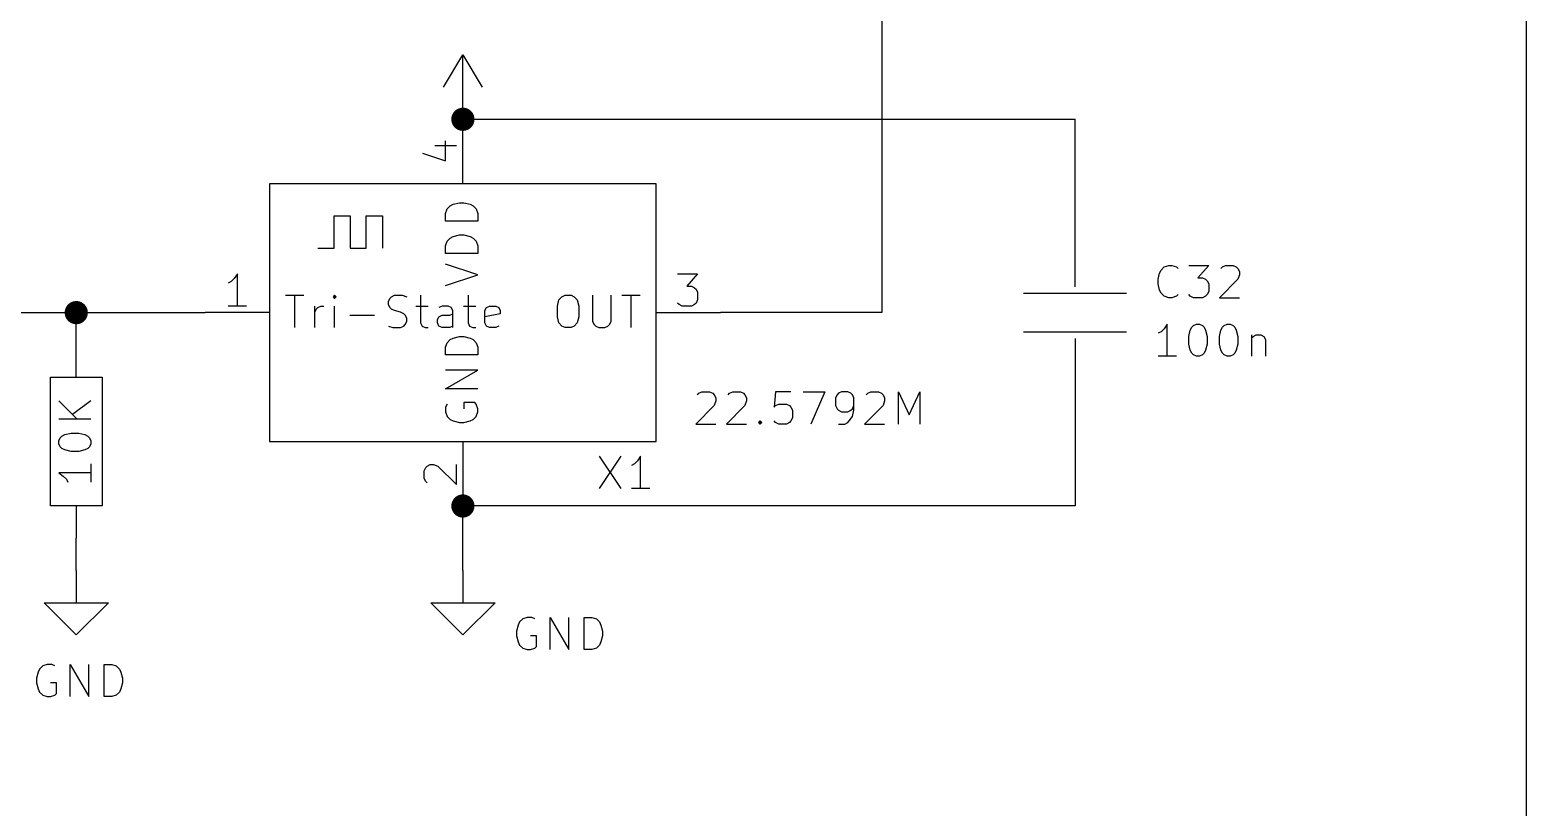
# Model space of a CAD drawing. Extents: x 0.4 to 11.3, y -7.9 to -0.4.
# Drawn here: x 7.778 to 10.1, y -3.967 to -2.761 of the extents above; entities that cross this region are included whole.
import ezdxf

# ---------------------------------------------------------------- set-up
doc = ezdxf.new("R2010")
doc.units = 0
doc.header["$MEASUREMENT"] = 0
for name, color, linetype in [('CYAN2', 4, 'CONTINUOUS'), ('GREEN3', 91, 'CONTINUOUS'), ('LYELLOW', 51, 'CONTINUOUS'), ('RED2', 1, 'CONTINUOUS'), ('RED3', 11, 'CONTINUOUS')]:
    doc.layers.add(name, color=color, linetype=linetype)

msp = doc.modelspace()

# ---------------------------------------------------------------- linework, layer by layer
at = {"layer": 'CYAN2', "linetype": 'CONTINUOUS'}
for p, q in [((8.4231, -3.0462), (8.4255, -3.039)), ((8.4231, -3.0462), (8.4255, -3.039)), ((8.4255, -3.039), (8.4303, -3.0343)), ((8.4255, -3.039), (8.4303, -3.0343)), ((8.4303, -3.0343), (8.435, -3.0319)), ((8.4303, -3.0343), (8.435, -3.0319)), ((8.435, -3.0319), (8.4446, -3.0295)), ((8.435, -3.0319), (8.4446, -3.0295)), ((8.4446, -3.0295), (8.4517, -3.0295)), ((8.4446, -3.0295), (8.4517, -3.0295)), ((8.4517, -3.0295), (8.4612, -3.0319)), ((8.4517, -3.0295), (8.4612, -3.0319)), ((8.4612, -3.0319), (8.466, -3.0343)), ((8.4612, -3.0319), (8.466, -3.0343)), ((8.466, -3.0343), (8.4708, -3.039)), ((8.466, -3.0343), (8.4708, -3.039)), ((8.4708, -3.039), (8.4731, -3.0462)), ((8.4708, -3.039), (8.4731, -3.0462)), ((8.4231, -3.0581), (8.4231, -3.0462)), ((8.4231, -3.0581), (8.4231, -3.0462)), ((8.4731, -3.0581), (8.4231, -3.0581)), ((8.4731, -3.0581), (8.4231, -3.0581)), ((8.4731, -3.0462), (8.4731, -3.0581)), ((8.4731, -3.0462), (8.4731, -3.0581)), ((8.4255, -3.089), (8.4303, -3.0843)), ((8.4255, -3.089), (8.4303, -3.0843)), ((8.4303, -3.0843), (8.435, -3.0819)), ((8.4303, -3.0843), (8.435, -3.0819)), ((8.435, -3.0819), (8.4446, -3.0795)), ((8.435, -3.0819), (8.4446, -3.0795)), ((8.4446, -3.0795), (8.4517, -3.0795)), ((8.4446, -3.0795), (8.4517, -3.0795)), ((8.4517, -3.0795), (8.4612, -3.0819)), ((8.4517, -3.0795), (8.4612, -3.0819)), ((8.4612, -3.0819), (8.466, -3.0843)), ((8.4612, -3.0819), (8.466, -3.0843)), ((8.466, -3.0843), (8.4708, -3.089)), ((8.466, -3.0843), (8.4708, -3.089)), ((8.4231, -3.0962), (8.4255, -3.089)), ((8.4231, -3.0962), (8.4255, -3.089)), ((8.4231, -3.1081), (8.4231, -3.0962)), ((8.4231, -3.1081), (8.4231, -3.0962)), ((8.4731, -3.1081), (8.4231, -3.1081)), ((8.4731, -3.1081), (8.4231, -3.1081)), ((8.4708, -3.089), (8.4731, -3.0962)), ((8.4708, -3.089), (8.4731, -3.0962)), ((8.4731, -3.0962), (8.4731, -3.1081)), ((8.4731, -3.0962), (8.4731, -3.1081)), ((8.4731, -3.1414), (8.4231, -3.1248)), ((8.4731, -3.1414), (8.4231, -3.1248)), ((9.5313, -3.1387), (9.5337, -3.1339)), ((9.5337, -3.1339), (9.5384, -3.1292)), ((9.5384, -3.1292), (9.5456, -3.1268)), ((9.5456, -3.1268), (9.5503, -3.1268)), ((9.5503, -3.1268), (9.5575, -3.1292)), ((9.5575, -3.1292), (9.5599, -3.1316)), ((9.5765, -3.1268), (9.6075, -3.1268)), ((9.6075, -3.1268), (9.5908, -3.1459)), ((9.6265, -3.1316), (9.6289, -3.1292)), ((9.6289, -3.1292), (9.6337, -3.1268)), ((9.6337, -3.1268), (9.6456, -3.1268)), ((9.6456, -3.1268), (9.6503, -3.1292)), ((9.6503, -3.1292), (9.6527, -3.1316)), ((9.6527, -3.1316), (9.6551, -3.1363)), ((8.4231, -3.1581), (8.4731, -3.1414)), ((8.4231, -3.1581), (8.4731, -3.1414)), ((9.5289, -3.1482), (9.5313, -3.1387)), ((9.5289, -3.1554), (9.5289, -3.1482)), ((9.5313, -3.1649), (9.5289, -3.1554)), ((9.5908, -3.1459), (9.5979, -3.1459)), ((9.5979, -3.1459), (9.6027, -3.1482)), ((9.6027, -3.1482), (9.6051, -3.1506)), ((9.6051, -3.1506), (9.6075, -3.1554)), ((9.6075, -3.1554), (9.6075, -3.1673)), ((9.6527, -3.1482), (9.6241, -3.1768)), ((9.6551, -3.1411), (9.6527, -3.1482)), ((9.6551, -3.1363), (9.6551, -3.1411)), ((8.1748, -3.1731), (8.2033, -3.1731)), ((8.1748, -3.1731), (8.2033, -3.1731)), ((8.189, -3.2231), (8.189, -3.1731)), ((8.189, -3.2231), (8.189, -3.1731)), ((8.2509, -3.1731), (8.2486, -3.1755)), ((8.2509, -3.1731), (8.2486, -3.1755)), ((8.2486, -3.1755), (8.2509, -3.1779)), ((8.2486, -3.1755), (8.2509, -3.1779)), ((8.2533, -3.1755), (8.2509, -3.1731)), ((8.2509, -3.1731), (8.2509, -3.1779)), ((8.2533, -3.1755), (8.2509, -3.1731)), ((8.2509, -3.1731), (8.2509, -3.1779)), ((8.2509, -3.1779), (8.2533, -3.1755)), ((8.2509, -3.1779), (8.2533, -3.1755)), ((8.3343, -3.1827), (8.3367, -3.1779)), ((8.3343, -3.1827), (8.3367, -3.1779)), ((8.3367, -3.1779), (8.339, -3.1755)), ((8.3367, -3.1779), (8.339, -3.1755)), ((8.339, -3.1755), (8.3438, -3.1731)), ((8.339, -3.1755), (8.3438, -3.1731)), ((8.3438, -3.1731), (8.3557, -3.1731)), ((8.3438, -3.1731), (8.3557, -3.1731)), ((8.3557, -3.1731), (8.3629, -3.1755)), ((8.3557, -3.1731), (8.3629, -3.1755)), ((8.3843, -3.1731), (8.3843, -3.216)), ((8.3843, -3.1731), (8.3843, -3.216)), ((8.4581, -3.1731), (8.4581, -3.216)), ((8.4581, -3.1731), (8.4581, -3.216)), ((8.5967, -3.1898), (8.599, -3.1803)), ((8.5967, -3.1898), (8.599, -3.1803)), ((8.599, -3.1803), (8.6038, -3.1755)), ((8.599, -3.1803), (8.6038, -3.1755)), ((8.6038, -3.1755), (8.6086, -3.1731)), ((8.6038, -3.1755), (8.6086, -3.1731)), ((8.6086, -3.1731), (8.6181, -3.1731)), ((8.6086, -3.1731), (8.6181, -3.1731)), ((8.6181, -3.1731), (8.6229, -3.1755)), ((8.6181, -3.1731), (8.6229, -3.1755)), ((8.6229, -3.1755), (8.6276, -3.1803)), ((8.6229, -3.1755), (8.6276, -3.1803)), ((8.6276, -3.1803), (8.63, -3.1898)), ((8.6276, -3.1803), (8.63, -3.1898)), ((8.6514, -3.1731), (8.6514, -3.2136)), ((8.6514, -3.1731), (8.6514, -3.2136)), ((8.68, -3.2136), (8.68, -3.1731)), ((8.68, -3.2136), (8.68, -3.1731)), ((8.6967, -3.1731), (8.7252, -3.1731)), ((8.6967, -3.1731), (8.7252, -3.1731)), ((8.711, -3.2231), (8.711, -3.1731)), ((8.711, -3.2231), (8.711, -3.1731)), ((9.5337, -3.1697), (9.5313, -3.1649)), ((9.5384, -3.1744), (9.5337, -3.1697)), ((9.5456, -3.1768), (9.5384, -3.1744)), ((9.5503, -3.1768), (9.5456, -3.1768)), ((9.5575, -3.1744), (9.5503, -3.1768)), ((9.5599, -3.172), (9.5575, -3.1744)), ((9.5789, -3.1744), (9.5765, -3.172)), ((9.5837, -3.1768), (9.5789, -3.1744)), ((9.5979, -3.1768), (9.5837, -3.1768)), ((9.6027, -3.1744), (9.5979, -3.1768)), ((9.6051, -3.172), (9.6027, -3.1744)), ((9.6075, -3.1673), (9.6051, -3.172)), ((9.6241, -3.1768), (9.6551, -3.1768)), ((8.22, -3.2231), (8.22, -3.1898)), ((8.22, -3.2231), (8.22, -3.1898)), ((8.22, -3.1993), (8.2224, -3.1946)), ((8.22, -3.1993), (8.2224, -3.1946)), ((8.2224, -3.1946), (8.2248, -3.1922)), ((8.2224, -3.1946), (8.2248, -3.1922)), ((8.2248, -3.1922), (8.2295, -3.1898)), ((8.2248, -3.1922), (8.2295, -3.1898)), ((8.2295, -3.1898), (8.2343, -3.1898)), ((8.2295, -3.1898), (8.2343, -3.1898)), ((8.2509, -3.2231), (8.2509, -3.1898)), ((8.2509, -3.2231), (8.2509, -3.1898)), ((8.2748, -3.2041), (8.3129, -3.2041)), ((8.2748, -3.2041), (8.3129, -3.2041)), ((8.3343, -3.1874), (8.3343, -3.1827)), ((8.3343, -3.1874), (8.3343, -3.1827)), ((8.3367, -3.1922), (8.3343, -3.1874)), ((8.3367, -3.1922), (8.3343, -3.1874)), ((8.339, -3.1946), (8.3367, -3.1922)), ((8.339, -3.1946), (8.3367, -3.1922)), ((8.3438, -3.1969), (8.339, -3.1946)), ((8.3438, -3.1969), (8.339, -3.1946)), ((8.3533, -3.1993), (8.3438, -3.1969)), ((8.3533, -3.1993), (8.3438, -3.1969)), ((8.3581, -3.2017), (8.3533, -3.1993)), ((8.3581, -3.2017), (8.3533, -3.1993)), ((8.3605, -3.2041), (8.3581, -3.2017)), ((8.3605, -3.2041), (8.3581, -3.2017)), ((8.3629, -3.2088), (8.3605, -3.2041)), ((8.3629, -3.2088), (8.3605, -3.2041)), ((8.3771, -3.1898), (8.3962, -3.1898)), ((8.3771, -3.1898), (8.3962, -3.1898)), ((8.4176, -3.1898), (8.4129, -3.1922)), ((8.4176, -3.1898), (8.4129, -3.1922)), ((8.4129, -3.2065), (8.4176, -3.2041)), ((8.4129, -3.2065), (8.4176, -3.2041)), ((8.4271, -3.1898), (8.4176, -3.1898)), ((8.4271, -3.1898), (8.4176, -3.1898)), ((8.4176, -3.2041), (8.4295, -3.2041)), ((8.4176, -3.2041), (8.4295, -3.2041)), ((8.4319, -3.1922), (8.4271, -3.1898)), ((8.4319, -3.1922), (8.4271, -3.1898)), ((8.4295, -3.2041), (8.4343, -3.2017)), ((8.4295, -3.2041), (8.4343, -3.2017)), ((8.4343, -3.1969), (8.4319, -3.1922)), ((8.4343, -3.1969), (8.4319, -3.1922)), ((8.4343, -3.2231), (8.4343, -3.1969)), ((8.4343, -3.2231), (8.4343, -3.1969)), ((8.4509, -3.1898), (8.47, -3.1898)), ((8.4509, -3.1898), (8.47, -3.1898)), ((8.4843, -3.1969), (8.4867, -3.1922)), ((8.4843, -3.1969), (8.4867, -3.1922)), ((8.4843, -3.216), (8.4843, -3.1969)), ((8.4843, -3.216), (8.4843, -3.1969)), ((8.5081, -3.2017), (8.4843, -3.2065)), ((8.5081, -3.2017), (8.4843, -3.2065)), ((8.4867, -3.1922), (8.4914, -3.1898)), ((8.4867, -3.1922), (8.4914, -3.1898)), ((8.4914, -3.1898), (8.5009, -3.1898)), ((8.4914, -3.1898), (8.5009, -3.1898)), ((8.5009, -3.1898), (8.5057, -3.1922)), ((8.5009, -3.1898), (8.5057, -3.1922)), ((8.5057, -3.1922), (8.5081, -3.1969)), ((8.5057, -3.1922), (8.5081, -3.1969)), ((8.5081, -3.1969), (8.5081, -3.2017)), ((8.5081, -3.1969), (8.5081, -3.2017)), ((8.5967, -3.2065), (8.5967, -3.1898)), ((8.5967, -3.2065), (8.5967, -3.1898)), ((8.63, -3.1898), (8.63, -3.2065)), ((8.63, -3.1898), (8.63, -3.2065)), ((8.3343, -3.2208), (8.3414, -3.2231)), ((8.3343, -3.2208), (8.3414, -3.2231)), ((8.3414, -3.2231), (8.3533, -3.2231)), ((8.3414, -3.2231), (8.3533, -3.2231)), ((8.3533, -3.2231), (8.3581, -3.2208)), ((8.3533, -3.2231), (8.3581, -3.2208)), ((8.3581, -3.2208), (8.3605, -3.2184)), ((8.3581, -3.2208), (8.3605, -3.2184)), ((8.3605, -3.2184), (8.3629, -3.2136)), ((8.3605, -3.2184), (8.3629, -3.2136)), ((8.3629, -3.2136), (8.3629, -3.2088)), ((8.3629, -3.2136), (8.3629, -3.2088)), ((8.3843, -3.216), (8.3867, -3.2208)), ((8.3843, -3.216), (8.3867, -3.2208)), ((8.3867, -3.2208), (8.3914, -3.2231)), ((8.3867, -3.2208), (8.3914, -3.2231)), ((8.3914, -3.2231), (8.3962, -3.2231)), ((8.3914, -3.2231), (8.3962, -3.2231)), ((8.4105, -3.2112), (8.4129, -3.2065)), ((8.4105, -3.2112), (8.4129, -3.2065)), ((8.4105, -3.216), (8.4105, -3.2112)), ((8.4105, -3.216), (8.4105, -3.2112)), ((8.4129, -3.2208), (8.4105, -3.216)), ((8.4129, -3.2208), (8.4105, -3.216)), ((8.4176, -3.2231), (8.4129, -3.2208)), ((8.4176, -3.2231), (8.4129, -3.2208)), ((8.4295, -3.2231), (8.4176, -3.2231)), ((8.4295, -3.2231), (8.4176, -3.2231)), ((8.4343, -3.2208), (8.4295, -3.2231)), ((8.4343, -3.2208), (8.4295, -3.2231)), ((8.4581, -3.216), (8.4605, -3.2208)), ((8.4581, -3.216), (8.4605, -3.2208)), ((8.4605, -3.2208), (8.4652, -3.2231)), ((8.4605, -3.2208), (8.4652, -3.2231)), ((8.4652, -3.2231), (8.47, -3.2231)), ((8.4652, -3.2231), (8.47, -3.2231)), ((8.4867, -3.2208), (8.4843, -3.216)), ((8.4867, -3.2208), (8.4843, -3.216)), ((8.4914, -3.2231), (8.4867, -3.2208)), ((8.4914, -3.2231), (8.4867, -3.2208)), ((8.5009, -3.2231), (8.4914, -3.2231)), ((8.5009, -3.2231), (8.4914, -3.2231)), ((8.5057, -3.2208), (8.5009, -3.2231)), ((8.5057, -3.2208), (8.5009, -3.2231)), ((8.599, -3.216), (8.5967, -3.2065)), ((8.599, -3.216), (8.5967, -3.2065)), ((8.6038, -3.2208), (8.599, -3.216)), ((8.6038, -3.2208), (8.599, -3.216)), ((8.6086, -3.2231), (8.6038, -3.2208)), ((8.6086, -3.2231), (8.6038, -3.2208)), ((8.6181, -3.2231), (8.6086, -3.2231)), ((8.6181, -3.2231), (8.6086, -3.2231)), ((8.6229, -3.2208), (8.6181, -3.2231)), ((8.6229, -3.2208), (8.6181, -3.2231)), ((8.6276, -3.216), (8.6229, -3.2208)), ((8.6276, -3.216), (8.6229, -3.2208)), ((8.63, -3.2065), (8.6276, -3.216)), ((8.63, -3.2065), (8.6276, -3.216)), ((8.6514, -3.2136), (8.6538, -3.2184)), ((8.6514, -3.2136), (8.6538, -3.2184)), ((8.6538, -3.2184), (8.6562, -3.2208)), ((8.6538, -3.2184), (8.6562, -3.2208)), ((8.6562, -3.2208), (8.6609, -3.2231)), ((8.6562, -3.2208), (8.6609, -3.2231)), ((8.6609, -3.2231), (8.6705, -3.2231)), ((8.6609, -3.2231), (8.6705, -3.2231)), ((8.6705, -3.2231), (8.6752, -3.2208)), ((8.6705, -3.2231), (8.6752, -3.2208)), ((8.6752, -3.2208), (8.6776, -3.2184)), ((8.6752, -3.2208), (8.6776, -3.2184)), ((8.6776, -3.2184), (8.68, -3.2136)), ((8.6776, -3.2184), (8.68, -3.2136)), ((9.5384, -3.2249), (9.5337, -3.2297)), ((9.5432, -3.2178), (9.5384, -3.2249)), ((9.5432, -3.2678), (9.5432, -3.2178)), ((9.5765, -3.2369), (9.5789, -3.2273)), ((9.5789, -3.2273), (9.5813, -3.2226)), ((9.5813, -3.2226), (9.5837, -3.2202)), ((9.5837, -3.2202), (9.5884, -3.2178)), ((9.5884, -3.2178), (9.5932, -3.2178)), ((9.5932, -3.2178), (9.5979, -3.2202)), ((9.5979, -3.2202), (9.6003, -3.2226)), ((9.6003, -3.2226), (9.6027, -3.2273)), ((9.6027, -3.2273), (9.6051, -3.2369)), ((9.6241, -3.2369), (9.6265, -3.2273)), ((9.6265, -3.2273), (9.6289, -3.2226)), ((9.6289, -3.2226), (9.6313, -3.2202)), ((9.6313, -3.2202), (9.636, -3.2178)), ((9.636, -3.2178), (9.6408, -3.2178)), ((9.6408, -3.2178), (9.6456, -3.2202)), ((9.6456, -3.2202), (9.6479, -3.2226)), ((9.6479, -3.2226), (9.6503, -3.2273)), ((9.6503, -3.2273), (9.6527, -3.2369)), ((8.4231, -3.2538), (8.4255, -3.2467)), ((8.4231, -3.2538), (8.4255, -3.2467)), ((8.4255, -3.2467), (8.4303, -3.2419)), ((8.4255, -3.2467), (8.4303, -3.2419)), ((8.4303, -3.2419), (8.435, -3.2395)), ((8.4303, -3.2419), (8.435, -3.2395)), ((8.435, -3.2395), (8.4446, -3.2371)), ((8.435, -3.2395), (8.4446, -3.2371)), ((8.4446, -3.2371), (8.4517, -3.2371)), ((8.4446, -3.2371), (8.4517, -3.2371)), ((8.4517, -3.2371), (8.4612, -3.2395)), ((8.4517, -3.2371), (8.4612, -3.2395)), ((8.4612, -3.2395), (8.466, -3.2419)), ((8.4612, -3.2395), (8.466, -3.2419)), ((8.466, -3.2419), (8.4708, -3.2467)), ((8.466, -3.2419), (8.4708, -3.2467)), ((8.4708, -3.2467), (8.4731, -3.2538)), ((8.4708, -3.2467), (8.4731, -3.2538)), ((9.5337, -3.2297), (9.5289, -3.2321)), ((9.5765, -3.2488), (9.5765, -3.2369)), ((9.5789, -3.2583), (9.5765, -3.2488)), ((9.6051, -3.2488), (9.6027, -3.2583)), ((9.6051, -3.2369), (9.6051, -3.2488)), ((9.6241, -3.2488), (9.6241, -3.2369)), ((9.6265, -3.2583), (9.6241, -3.2488)), ((9.6527, -3.2488), (9.6503, -3.2583)), ((9.6527, -3.2369), (9.6527, -3.2488)), ((9.6741, -3.2345), (9.6741, -3.2678)), ((9.6741, -3.2392), (9.6765, -3.2369)), ((9.6765, -3.2369), (9.6813, -3.2345)), ((9.6813, -3.2345), (9.6884, -3.2345)), ((9.6884, -3.2345), (9.6932, -3.2369)), ((9.6932, -3.2369), (9.6956, -3.2416)), ((9.6956, -3.2416), (9.6956, -3.2678)), ((8.4231, -3.2657), (8.4231, -3.2538)), ((8.4231, -3.2657), (8.4231, -3.2538)), ((8.4731, -3.2657), (8.4231, -3.2657)), ((8.4731, -3.2657), (8.4231, -3.2657)), ((8.4731, -3.2538), (8.4731, -3.2657)), ((8.4731, -3.2538), (8.4731, -3.2657)), ((9.5575, -3.2678), (9.5289, -3.2678)), ((9.5813, -3.263), (9.5789, -3.2583)), ((9.5837, -3.2654), (9.5813, -3.263)), ((9.5884, -3.2678), (9.5837, -3.2654)), ((9.5932, -3.2678), (9.5884, -3.2678)), ((9.5979, -3.2654), (9.5932, -3.2678)), ((9.6003, -3.263), (9.5979, -3.2654)), ((9.6027, -3.2583), (9.6003, -3.263)), ((9.6289, -3.263), (9.6265, -3.2583)), ((9.6313, -3.2654), (9.6289, -3.263)), ((9.636, -3.2678), (9.6313, -3.2654)), ((9.6408, -3.2678), (9.636, -3.2678)), ((9.6456, -3.2654), (9.6408, -3.2678)), ((9.6479, -3.263), (9.6456, -3.2654)), ((9.6503, -3.2583), (9.6479, -3.263)), ((8.4231, -3.3181), (8.4731, -3.2895)), ((8.4731, -3.2895), (8.4231, -3.2895)), ((8.4231, -3.3181), (8.4731, -3.2895)), ((8.4731, -3.2895), (8.4231, -3.2895)), ((8.4731, -3.3181), (8.4231, -3.3181)), ((8.4731, -3.3181), (8.4231, -3.3181)), ((7.8228, -3.3369), (7.8514, -3.3655)), ((7.8728, -3.3369), (7.8442, -3.3583)), ((8.4255, -3.3419), (8.4231, -3.3467)), ((8.4255, -3.3419), (8.4231, -3.3467)), ((8.4684, -3.3395), (8.4517, -3.3395)), ((8.4517, -3.3395), (8.4517, -3.349)), ((8.4684, -3.3395), (8.4517, -3.3395)), ((8.4517, -3.3395), (8.4517, -3.349)), ((8.4708, -3.3419), (8.4684, -3.3395)), ((8.4708, -3.3419), (8.4684, -3.3395)), ((8.4731, -3.349), (8.4708, -3.3419)), ((8.4731, -3.349), (8.4708, -3.3419)), ((8.8139, -3.3276), (8.8163, -3.3252)), ((8.8139, -3.3276), (8.8163, -3.3252)), ((8.8163, -3.3252), (8.821, -3.3228)), ((8.8163, -3.3252), (8.821, -3.3228)), ((8.821, -3.3228), (8.8329, -3.3228)), ((8.821, -3.3228), (8.8329, -3.3228)), ((8.8329, -3.3228), (8.8377, -3.3252)), ((8.8329, -3.3228), (8.8377, -3.3252)), ((8.8377, -3.3252), (8.8401, -3.3276)), ((8.8377, -3.3252), (8.8401, -3.3276)), ((8.8401, -3.3276), (8.8425, -3.3323)), ((8.8401, -3.3276), (8.8425, -3.3323)), ((8.8425, -3.3371), (8.8401, -3.3442)), ((8.8425, -3.3371), (8.8401, -3.3442)), ((8.8425, -3.3323), (8.8425, -3.3371)), ((8.8425, -3.3323), (8.8425, -3.3371)), ((8.8615, -3.3276), (8.8639, -3.3252)), ((8.8615, -3.3276), (8.8639, -3.3252)), ((8.8639, -3.3252), (8.8687, -3.3228)), ((8.8639, -3.3252), (8.8687, -3.3228)), ((8.8687, -3.3228), (8.8806, -3.3228)), ((8.8687, -3.3228), (8.8806, -3.3228)), ((8.8806, -3.3228), (8.8853, -3.3252)), ((8.8806, -3.3228), (8.8853, -3.3252)), ((8.8853, -3.3252), (8.8877, -3.3276)), ((8.8853, -3.3252), (8.8877, -3.3276)), ((8.8877, -3.3276), (8.8901, -3.3323)), ((8.8877, -3.3276), (8.8901, -3.3323)), ((8.8901, -3.3371), (8.8877, -3.3442)), ((8.8901, -3.3371), (8.8877, -3.3442)), ((8.8901, -3.3323), (8.8901, -3.3371)), ((8.8901, -3.3323), (8.8901, -3.3371)), ((8.9353, -3.3228), (8.9329, -3.3466)), ((8.9353, -3.3228), (8.9329, -3.3466)), ((8.9591, -3.3228), (8.9353, -3.3228)), ((8.9591, -3.3228), (8.9353, -3.3228)), ((8.9353, -3.3442), (8.9401, -3.3419)), ((8.9353, -3.3442), (8.9401, -3.3419)), ((8.9401, -3.3419), (8.952, -3.3419)), ((8.9401, -3.3419), (8.952, -3.3419)), ((8.952, -3.3419), (8.9568, -3.3442)), ((8.952, -3.3419), (8.9568, -3.3442)), ((8.9782, -3.3228), (9.0115, -3.3228)), ((8.9782, -3.3228), (9.0115, -3.3228)), ((9.0115, -3.3228), (8.9901, -3.3728)), ((9.0115, -3.3228), (8.9901, -3.3728)), ((9.0306, -3.3276), (9.0282, -3.3323)), ((9.0306, -3.3276), (9.0282, -3.3323)), ((9.0282, -3.3323), (9.0282, -3.3442)), ((9.0282, -3.3323), (9.0282, -3.3442)), ((9.0329, -3.3252), (9.0306, -3.3276)), ((9.0329, -3.3252), (9.0306, -3.3276)), ((9.0377, -3.3228), (9.0329, -3.3252)), ((9.0377, -3.3228), (9.0329, -3.3252)), ((9.0472, -3.3228), (9.0377, -3.3228)), ((9.0472, -3.3228), (9.0377, -3.3228)), ((9.052, -3.3252), (9.0472, -3.3228)), ((9.052, -3.3252), (9.0472, -3.3228)), ((9.0544, -3.3276), (9.052, -3.3252)), ((9.0544, -3.3276), (9.052, -3.3252)), ((9.0568, -3.3323), (9.0544, -3.3276)), ((9.0568, -3.3323), (9.0544, -3.3276)), ((9.0568, -3.3514), (9.0568, -3.3323)), ((9.0568, -3.3514), (9.0568, -3.3323)), ((9.0758, -3.3276), (9.0782, -3.3252)), ((9.0758, -3.3276), (9.0782, -3.3252)), ((9.0782, -3.3252), (9.0829, -3.3228)), ((9.0782, -3.3252), (9.0829, -3.3228)), ((9.0829, -3.3228), (9.0949, -3.3228)), ((9.0829, -3.3228), (9.0949, -3.3228)), ((9.0949, -3.3228), (9.0996, -3.3252)), ((9.0949, -3.3228), (9.0996, -3.3252)), ((9.0996, -3.3252), (9.102, -3.3276)), ((9.0996, -3.3252), (9.102, -3.3276)), ((9.102, -3.3276), (9.1044, -3.3323)), ((9.102, -3.3276), (9.1044, -3.3323)), ((9.1044, -3.3371), (9.102, -3.3442)), ((9.1044, -3.3371), (9.102, -3.3442)), ((9.1044, -3.3323), (9.1044, -3.3371)), ((9.1044, -3.3323), (9.1044, -3.3371)), ((9.1258, -3.3728), (9.1258, -3.3228)), ((9.1258, -3.3228), (9.1425, -3.3585)), ((9.1258, -3.3728), (9.1258, -3.3228)), ((9.1258, -3.3228), (9.1425, -3.3585)), ((9.1425, -3.3585), (9.1591, -3.3228)), ((9.1425, -3.3585), (9.1591, -3.3228)), ((9.1591, -3.3228), (9.1591, -3.3728)), ((9.1591, -3.3228), (9.1591, -3.3728)), ((7.8728, -3.3655), (7.8228, -3.3655)), ((8.4231, -3.3467), (8.4231, -3.3538)), ((8.4231, -3.3467), (8.4231, -3.3538)), ((8.4231, -3.3538), (8.4255, -3.3609)), ((8.4231, -3.3538), (8.4255, -3.3609)), ((8.4255, -3.3609), (8.4303, -3.3657)), ((8.4255, -3.3609), (8.4303, -3.3657)), ((8.4303, -3.3657), (8.435, -3.3681)), ((8.4303, -3.3657), (8.435, -3.3681)), ((8.4612, -3.3681), (8.466, -3.3657)), ((8.4612, -3.3681), (8.466, -3.3657)), ((8.466, -3.3657), (8.4708, -3.3609)), ((8.466, -3.3657), (8.4708, -3.3609)), ((8.4708, -3.3609), (8.4731, -3.3538)), ((8.4708, -3.3609), (8.4731, -3.3538)), ((8.4731, -3.3538), (8.4731, -3.349)), ((8.4731, -3.3538), (8.4731, -3.349)), ((8.8401, -3.3442), (8.8115, -3.3728)), ((8.8401, -3.3442), (8.8115, -3.3728)), ((8.8877, -3.3442), (8.8591, -3.3728)), ((8.8877, -3.3442), (8.8591, -3.3728)), ((8.9329, -3.3466), (8.9353, -3.3442)), ((8.9329, -3.3466), (8.9353, -3.3442)), ((8.9568, -3.3442), (8.9591, -3.3466)), ((8.9568, -3.3442), (8.9591, -3.3466)), ((8.9591, -3.3466), (8.9615, -3.3514)), ((8.9591, -3.3466), (8.9615, -3.3514)), ((8.9615, -3.3633), (8.9591, -3.368)), ((8.9615, -3.3633), (8.9591, -3.368)), ((8.9615, -3.3514), (8.9615, -3.3633)), ((8.9615, -3.3514), (8.9615, -3.3633)), ((9.0282, -3.3442), (9.0306, -3.349)), ((9.0282, -3.3442), (9.0306, -3.349)), ((9.0306, -3.349), (9.0329, -3.3514)), ((9.0306, -3.349), (9.0329, -3.3514)), ((9.0329, -3.3514), (9.0377, -3.3538)), ((9.0329, -3.3514), (9.0377, -3.3538)), ((9.0377, -3.3538), (9.0472, -3.3538)), ((9.0377, -3.3538), (9.0472, -3.3538)), ((9.0472, -3.3538), (9.052, -3.3514)), ((9.0472, -3.3538), (9.052, -3.3514)), ((9.0496, -3.368), (9.0544, -3.3609)), ((9.0496, -3.368), (9.0544, -3.3609)), ((9.052, -3.3514), (9.0544, -3.349)), ((9.052, -3.3514), (9.0544, -3.349)), ((9.0544, -3.349), (9.0568, -3.3442)), ((9.0544, -3.349), (9.0568, -3.3442)), ((9.0544, -3.3609), (9.0568, -3.3514)), ((9.0544, -3.3609), (9.0568, -3.3514)), ((9.102, -3.3442), (9.0734, -3.3728)), ((9.102, -3.3442), (9.0734, -3.3728)), ((7.8276, -3.3917), (7.8323, -3.3893)), ((7.8323, -3.3893), (7.8419, -3.3869)), ((7.8419, -3.3869), (7.8538, -3.3869)), ((7.8538, -3.3869), (7.8633, -3.3893)), ((7.8633, -3.3893), (7.868, -3.3917)), ((8.435, -3.3681), (8.4446, -3.3705)), ((8.435, -3.3681), (8.4446, -3.3705)), ((8.4446, -3.3705), (8.4517, -3.3705)), ((8.4446, -3.3705), (8.4517, -3.3705)), ((8.4517, -3.3705), (8.4612, -3.3681)), ((8.4517, -3.3705), (8.4612, -3.3681)), ((8.8115, -3.3728), (8.8425, -3.3728)), ((8.8115, -3.3728), (8.8425, -3.3728)), ((8.8591, -3.3728), (8.8901, -3.3728)), ((8.8591, -3.3728), (8.8901, -3.3728)), ((8.9091, -3.3704), (8.9115, -3.368)), ((8.9091, -3.3704), (8.9115, -3.368)), ((8.9115, -3.3728), (8.9091, -3.3704)), ((8.9115, -3.3728), (8.9091, -3.3704)), ((8.9115, -3.368), (8.9139, -3.3704)), ((8.9115, -3.368), (8.9115, -3.3728)), ((8.9115, -3.368), (8.9139, -3.3704)), ((8.9115, -3.368), (8.9115, -3.3728)), ((8.9139, -3.3704), (8.9115, -3.3728)), ((8.9139, -3.3704), (8.9115, -3.3728)), ((8.9353, -3.3704), (8.9329, -3.368)), ((8.9353, -3.3704), (8.9329, -3.368)), ((8.9401, -3.3728), (8.9353, -3.3704)), ((8.9401, -3.3728), (8.9353, -3.3704)), ((8.952, -3.3728), (8.9401, -3.3728)), ((8.952, -3.3728), (8.9401, -3.3728)), ((8.9568, -3.3704), (8.952, -3.3728)), ((8.9568, -3.3704), (8.952, -3.3728)), ((8.9591, -3.368), (8.9568, -3.3704)), ((8.9591, -3.368), (8.9568, -3.3704)), ((9.0329, -3.3728), (9.0425, -3.3728)), ((9.0329, -3.3728), (9.0425, -3.3728)), ((9.0425, -3.3728), (9.0472, -3.3704)), ((9.0425, -3.3728), (9.0472, -3.3704)), ((9.0472, -3.3704), (9.0496, -3.368)), ((9.0472, -3.3704), (9.0496, -3.368)), ((9.0734, -3.3728), (9.1044, -3.3728)), ((9.0734, -3.3728), (9.1044, -3.3728)), ((7.8228, -3.3988), (7.8252, -3.394)), ((7.8228, -3.4036), (7.8228, -3.3988)), ((7.8252, -3.4083), (7.8228, -3.4036)), ((7.8252, -3.394), (7.8276, -3.3917)), ((7.8276, -3.4107), (7.8252, -3.4083)), ((7.8323, -3.4131), (7.8276, -3.4107)), ((7.8419, -3.4155), (7.8323, -3.4131)), ((7.8633, -3.4131), (7.8538, -3.4155)), ((7.868, -3.4107), (7.8633, -3.4131)), ((7.868, -3.3917), (7.8704, -3.394)), ((7.8704, -3.4083), (7.868, -3.4107)), ((7.8704, -3.394), (7.8728, -3.3988)), ((7.8728, -3.4036), (7.8704, -3.4083)), ((7.8728, -3.3988), (7.8728, -3.4036)), ((7.8538, -3.4155), (7.8419, -3.4155)), ((7.8728, -3.4345), (7.8728, -3.4631)), ((8.6615, -3.4228), (8.6949, -3.4728)), ((8.6949, -3.4228), (8.6615, -3.4728)), ((8.6615, -3.4228), (8.6949, -3.4728)), ((8.6949, -3.4228), (8.6615, -3.4728)), ((8.7163, -3.4347), (8.7115, -3.4371)), ((8.7163, -3.4347), (8.7115, -3.4371)), ((8.721, -3.4299), (8.7163, -3.4347)), ((8.721, -3.4299), (8.7163, -3.4347)), ((8.7258, -3.4228), (8.721, -3.4299)), ((8.7258, -3.4228), (8.721, -3.4299)), ((8.7258, -3.4728), (8.7258, -3.4228)), ((8.7258, -3.4728), (8.7258, -3.4228)), ((7.8728, -3.4488), (7.8228, -3.4488)), ((7.8228, -3.4488), (7.8299, -3.4536)), ((7.8299, -3.4536), (7.8347, -3.4583)), ((7.8347, -3.4583), (7.8371, -3.4631)), ((8.7401, -3.4728), (8.7115, -3.4728)), ((8.7401, -3.4728), (8.7115, -3.4728)), ((8.5357, -3.6847), (8.5333, -3.6942)), ((8.5381, -3.6799), (8.5357, -3.6847)), ((8.5429, -3.6752), (8.5381, -3.6799)), ((8.55, -3.6728), (8.5429, -3.6752)), ((8.5571, -3.6728), (8.55, -3.6728)), ((8.5619, -3.6752), (8.5571, -3.6728)), ((8.5857, -3.7228), (8.5857, -3.6728)), ((8.5857, -3.6728), (8.6143, -3.7228)), ((8.6143, -3.7228), (8.6143, -3.6728)), ((8.6381, -3.7228), (8.6381, -3.6728)), ((8.6381, -3.6728), (8.65, -3.6728)), ((8.65, -3.6728), (8.6571, -3.6752)), ((8.6571, -3.6752), (8.6619, -3.6799)), ((8.6619, -3.6799), (8.6643, -3.6847)), ((8.6643, -3.6847), (8.6667, -3.6942)), ((8.5333, -3.6942), (8.5333, -3.7014)), ((8.5333, -3.7014), (8.5357, -3.7109)), ((8.5357, -3.7109), (8.5381, -3.7157)), ((8.5643, -3.7014), (8.5548, -3.7014)), ((8.5643, -3.718), (8.5643, -3.7014)), ((8.6643, -3.7109), (8.6619, -3.7157)), ((8.6667, -3.7014), (8.6643, -3.7109)), ((8.6667, -3.6942), (8.6667, -3.7014)), ((8.5381, -3.7157), (8.5429, -3.7204)), ((8.5429, -3.7204), (8.55, -3.7228)), ((8.55, -3.7228), (8.5548, -3.7228)), ((8.5548, -3.7228), (8.5619, -3.7204)), ((8.5619, -3.7204), (8.5643, -3.718)), ((8.65, -3.7228), (8.6381, -3.7228)), ((8.6571, -3.7204), (8.65, -3.7228)), ((8.6619, -3.7157), (8.6571, -3.7204)), ((7.7907, -3.7577), (7.7883, -3.7672)), ((7.7931, -3.7529), (7.7907, -3.7577)), ((7.7979, -3.7482), (7.7931, -3.7529)), ((7.805, -3.7458), (7.7979, -3.7482)), ((7.8121, -3.7458), (7.805, -3.7458)), ((7.8169, -3.7482), (7.8121, -3.7458)), ((7.8407, -3.7958), (7.8407, -3.7458)), ((7.8407, -3.7458), (7.8693, -3.7958)), ((7.8693, -3.7958), (7.8693, -3.7458)), ((7.8931, -3.7958), (7.8931, -3.7458)), ((7.8931, -3.7458), (7.905, -3.7458)), ((7.905, -3.7458), (7.9121, -3.7482)), ((7.9121, -3.7482), (7.9169, -3.7529)), ((7.9169, -3.7529), (7.9193, -3.7577)), ((7.9193, -3.7577), (7.9217, -3.7672)), ((7.7883, -3.7672), (7.7883, -3.7744)), ((7.7883, -3.7744), (7.7907, -3.7839)), ((7.7907, -3.7839), (7.7931, -3.7887)), ((7.8193, -3.7744), (7.8098, -3.7744)), ((7.8193, -3.791), (7.8193, -3.7744)), ((7.9193, -3.7839), (7.9169, -3.7887)), ((7.9217, -3.7744), (7.9193, -3.7839)), ((7.9217, -3.7672), (7.9217, -3.7744)), ((7.7931, -3.7887), (7.7979, -3.7934)), ((7.7979, -3.7934), (7.805, -3.7958)), ((7.805, -3.7958), (7.8098, -3.7958)), ((7.8098, -3.7958), (7.8169, -3.7934)), ((7.8169, -3.7934), (7.8193, -3.791)), ((7.905, -3.7958), (7.8931, -3.7958)), ((7.9121, -3.7934), (7.905, -3.7958)), ((7.9169, -3.7887), (7.9121, -3.7934))]:
    msp.add_line(p, q, dxfattribs=at)
at = {"layer": 'GREEN3', "linetype": 'CONTINUOUS'}
for p, q in [((10.1, -1.3), (10.1, -4.55)), ((9.1, -1.5), (9.1, -3.2)), ((8.45, -2.9), (9.4, -2.9)), ((9.4, -3.05), (9.4, -2.9)), ((7.45, -3.2), (7.85, -3.2)), ((7.85, -3.2), (8.05, -3.2)), ((7.85, -3.25), (7.85, -3.2)), ((9.1, -3.2), (8.85, -3.2)), ((9.4, -3.35), (9.4, -3.5)), ((8.45, -3.6), (8.45, -3.5)), ((9.4, -3.5), (8.45, -3.5)), ((7.85, -3.6), (7.85, -3.55))]:
    msp.add_line(p, q, dxfattribs=at)
at = {"layer": 'GREEN3', "const_width": 0.018}
for points in [[(8.441, -2.9, 1), (8.459, -2.9, 1)], [(7.841, -3.2, 1), (7.859, -3.2, 1)], [(8.441, -3.5, 1), (8.459, -3.5, 1)]]:
    msp.add_lwpolyline(points, format="xyb", close=True, dxfattribs=at)
at = {"layer": 'LYELLOW', "linetype": 'CONTINUOUS'}
for p, q in [((8.15, -3), (8.15, -3.4)), ((8.75, -3), (8.15, -3)), ((8.75, -3.4), (8.75, -3)), ((8.15, -3.4), (8.75, -3.4))]:
    msp.add_line(p, q, dxfattribs=at)
at = {"layer": 'RED2', "linetype": 'CONTINUOUS'}
for p, q in [((8.42, -2.85), (8.45, -2.8)), ((8.45, -2.8), (8.48, -2.85)), ((8.45, -2.9), (8.45, -2.8)), ((8.45, -3), (8.45, -2.9)), ((8.45, -3), (8.45, -2.9)), ((8.15, -3), (8.15, -3.4)), ((8.75, -3), (8.15, -3)), ((8.75, -3.4), (8.75, -3)), ((8.25, -3.1), (8.25, -3.05)), ((8.25, -3.05), (8.275, -3.05)), ((8.275, -3.05), (8.275, -3.1)), ((8.3, -3.1), (8.3, -3.05)), ((8.3, -3.05), (8.325, -3.05)), ((8.325, -3.05), (8.325, -3.1)), ((9.4, -3.16), (9.4, -3.05)), ((8.225, -3.1), (8.25, -3.1)), ((8.275, -3.1), (8.3, -3.1)), ((9.32, -3.17), (9.48, -3.17)), ((8.15, -3.2), (8.05, -3.2)), ((8.15, -3.2), (8.05, -3.2)), ((8.75, -3.2), (8.85, -3.2)), ((8.75, -3.2), (8.85, -3.2)), ((7.85, -3.3), (7.85, -3.25)), ((9.32, -3.23), (9.48, -3.23)), ((9.4, -3.24), (9.4, -3.35)), ((7.81, -3.5), (7.81, -3.3)), ((7.81, -3.3), (7.89, -3.3)), ((7.89, -3.3), (7.89, -3.5)), ((8.15, -3.4), (8.75, -3.4)), ((8.45, -3.4), (8.45, -3.5)), ((8.45, -3.4), (8.45, -3.5)), ((7.89, -3.5), (7.81, -3.5)), ((7.85, -3.5), (7.85, -3.55)), ((7.85, -3.6), (7.85, -3.65)), ((8.45, -3.6), (8.45, -3.65)), ((7.85, -3.7), (7.8, -3.65)), ((7.8, -3.65), (7.85, -3.65)), ((7.85, -3.65), (7.9, -3.65)), ((7.9, -3.65), (7.85, -3.7)), ((8.45, -3.7), (8.4, -3.65)), ((8.4, -3.65), (8.45, -3.65)), ((8.45, -3.65), (8.5, -3.65)), ((8.5, -3.65), (8.45, -3.7))]:
    msp.add_line(p, q, dxfattribs=at)
at = {"layer": 'RED3', "linetype": 'CONTINUOUS'}
for p, q in [((8.4065, -2.9405), (8.4399, -2.9405)), ((8.4065, -2.9405), (8.4399, -2.9405)), ((8.4232, -2.9643), (8.4232, -2.9333)), ((8.4232, -2.9643), (8.4232, -2.9333)), ((8.3875, -2.9524), (8.4232, -2.9643)), ((8.3875, -2.9524), (8.4232, -2.9643)), ((8.0905, -3.1518), (8.0857, -3.1542)), ((8.0905, -3.1518), (8.0857, -3.1542)), ((8.0952, -3.147), (8.0905, -3.1518)), ((8.0952, -3.147), (8.0905, -3.1518)), ((8.1, -3.1399), (8.0952, -3.147)), ((8.1, -3.1399), (8.0952, -3.147)), ((8.1, -3.1899), (8.1, -3.1399)), ((8.1, -3.1899), (8.1, -3.1399)), ((8.7833, -3.1399), (8.8143, -3.1399)), ((8.7833, -3.1399), (8.8143, -3.1399)), ((8.8143, -3.1399), (8.7976, -3.1589)), ((8.8143, -3.1399), (8.7976, -3.1589)), ((8.7976, -3.1589), (8.8048, -3.1589)), ((8.7976, -3.1589), (8.8048, -3.1589)), ((8.8048, -3.1589), (8.8095, -3.1613)), ((8.8048, -3.1589), (8.8095, -3.1613)), ((8.8095, -3.1613), (8.8119, -3.1637)), ((8.8095, -3.1613), (8.8119, -3.1637)), ((8.8119, -3.1637), (8.8143, -3.1684)), ((8.8119, -3.1637), (8.8143, -3.1684)), ((8.8143, -3.1804), (8.8119, -3.1851)), ((8.8143, -3.1804), (8.8119, -3.1851)), ((8.8143, -3.1684), (8.8143, -3.1804)), ((8.8143, -3.1684), (8.8143, -3.1804)), ((8.1143, -3.1899), (8.0857, -3.1899)), ((8.1143, -3.1899), (8.0857, -3.1899)), ((8.7857, -3.1875), (8.7833, -3.1851)), ((8.7857, -3.1875), (8.7833, -3.1851)), ((8.7905, -3.1899), (8.7857, -3.1875)), ((8.7905, -3.1899), (8.7857, -3.1875)), ((8.8048, -3.1899), (8.7905, -3.1899)), ((8.8048, -3.1899), (8.7905, -3.1899)), ((8.8095, -3.1875), (8.8048, -3.1899)), ((8.8095, -3.1875), (8.8048, -3.1899)), ((8.8119, -3.1851), (8.8095, -3.1875)), ((8.8119, -3.1851), (8.8095, -3.1875)), ((8.3946, -3.4381), (8.3994, -3.4357)), ((8.3946, -3.4381), (8.3994, -3.4357)), ((8.3994, -3.4357), (8.4042, -3.4357)), ((8.3994, -3.4357), (8.4042, -3.4357)), ((8.4042, -3.4357), (8.4113, -3.4381)), ((8.4042, -3.4357), (8.4113, -3.4381)), ((8.4399, -3.4667), (8.4399, -3.4357)), ((8.4399, -3.4667), (8.4399, -3.4357)), ((8.3899, -3.4452), (8.3923, -3.4405)), ((8.3899, -3.4452), (8.3923, -3.4405)), ((8.3899, -3.4571), (8.3899, -3.4452)), ((8.3899, -3.4571), (8.3899, -3.4452)), ((8.3923, -3.4619), (8.3899, -3.4571)), ((8.3923, -3.4619), (8.3899, -3.4571)), ((8.3923, -3.4405), (8.3946, -3.4381)), ((8.3923, -3.4405), (8.3946, -3.4381)), ((8.4113, -3.4381), (8.4399, -3.4667)), ((8.4113, -3.4381), (8.4399, -3.4667)), ((8.3946, -3.4643), (8.3923, -3.4619)), ((8.3946, -3.4643), (8.3923, -3.4619))]:
    msp.add_line(p, q, dxfattribs=at)

doc.saveas('drawing.dxf')
